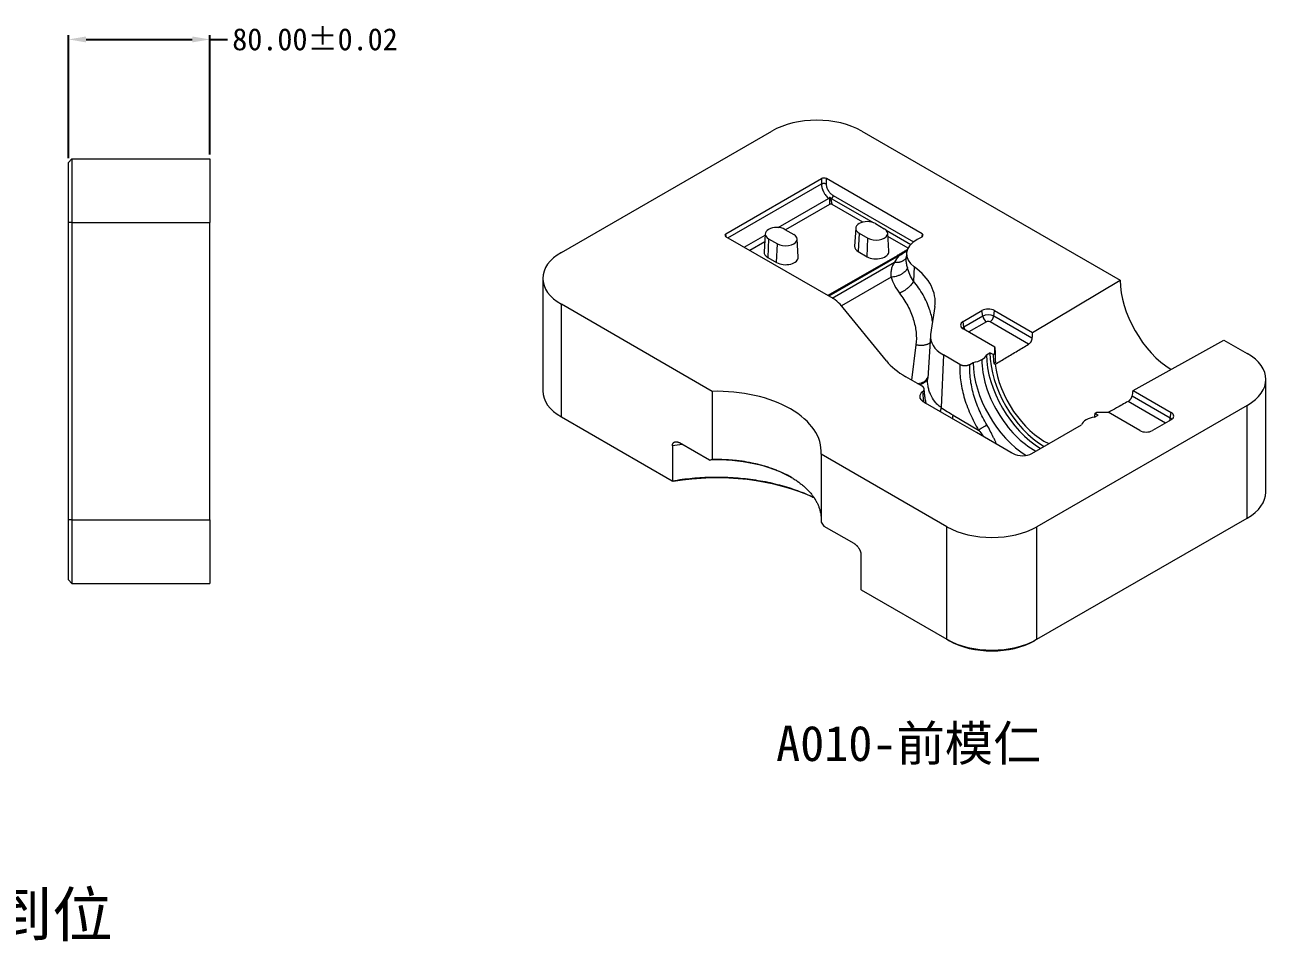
# Model space of a CAD drawing. Header units: millimetres. Extents: x 588 to 2025, y -315 to 707.
# Drawn here: x 1307 to 2011, y -315 to 207 of the extents above; entities that cross this region are included whole.
import ezdxf

# ---------------------------------------------------------------- set-up
doc = ezdxf.new("R2010")
doc.units = ezdxf.units.MM
doc.layers.add('core', color=7, linetype='Continuous', lineweight=20)
doc.layers.add('dim', color=82, linetype='Continuous', lineweight=9)
doc.dimstyles.get("Standard").update_dxf_attribs({"dimscale": 5, "dimtxt": 0.18, "dimasz": 0.18, "dimexe": 0.18, "dimexo": 0.0625, "dimgap": 0.09, "dimtad": 0, "dimtih": 1, "dimtoh": 1, "dimzin": 0, "dimdsep": 46, "dimtxsty": 'Standard', "dimcen": 0.09, "dimadec": 0, "dimazin": 0, "dimtfac": 1, "dimtofl": 0, "dimtmove": 0, "dimatfit": 3, "dimfxl": 0, "dimtolj": 1, "dimtzin": 0, "dimarcsym": 0})

# ---------------------------------------------------------------- blocks, each defined once
blk = doc.blocks.new('*D9')
at = {"layer": 'Defpoints', "color": 0, "lineweight": 18, "transparency": 16777216}
for p in [(1411.26, 198.91), (1331.26, 129.3), (1411.26, 131.3)]:
    blk.add_point(p, dxfattribs=at)
at = {"layer": 'dim', "color": 0, "lineweight": -2, "transparency": 16777216}
for p, q in [((1331.26, 131.8), (1331.26, 201.4)), ((1341.26, 198.91), (1401.26, 198.91)), ((1411.26, 133.8), (1411.26, 201.4)), ((1411.26, 198.91), (1421.26, 198.91))]:
    blk.add_line(p, q, dxfattribs=at)
at = {"layer": 'dim', "color": 0, "lineweight": 18, "transparency": 16777216}
for points in [[(1341.26, 200.57), (1341.26, 197.24), (1331.26, 198.91)], [(1401.26, 200.57), (1401.26, 197.24), (1411.26, 198.91)]]:
    blk.add_solid(points, dxfattribs=at)
at = {"layer": 'dim', "color": 0, "lineweight": 18, "transparency": 16777216, "insert": (1470.63, 198.91), "char_height": 12.5, "attachment_point": 5}
blk.add_mtext('\\A1;80.00\\M+5A1C00.02', dxfattribs=at)

msp = doc.modelspace()

# ---------------------------------------------------------------- linework, layer by layer
at = {"layer": 'core', "lineweight": 18}
for p, q in [((1609.899, 78.508), (1728.693, 147.093)), ((1779.605, 147.093), (1925.63, 62.786)), ((1333.26, 131.301), (1331.26, 129.301)), ((1331.26, 95.301), (1331.26, 129.301)), ((1333.26, 131.301), (1411.26, 131.301)), ((1333.26, 131.301), (1333.26, 95.301)), ((1411.26, 131.301), (1411.26, 95.301)), ((1702.79, 89.011), (1756.802, 120.195)), ((1813.654, 89.011), (1759.641, 120.195)), ((1761.439, 105.64), (1736.547, 91.268)), ((1780.252, 95.576), (1762.841, 105.629)), ((1331.26, -72.699), (1331.26, 95.301)), ((1333.26, 95.301), (1333.26, -72.699)), ((1411.26, -72.699), (1411.26, 95.301)), ((1776.211, 92.229), (1775.553, 81.986)), ((1787.358, 94.756), (1792.333, 91.884)), ((1763.374, 52.393), (1702.79, 87.372)), ((1725.045, 88.947), (1724.387, 78.703)), ((1726.953, 86.14), (1731.928, 83.268)), ((1736.192, 91.474), (1741.166, 88.602)), ((1743.733, 75.831), (1743.075, 86.074)), ((1778.12, 89.422), (1783.094, 86.55)), ((1794.899, 79.114), (1794.241, 89.357)), ((1805.764, 80.847), (1794.365, 87.428)), ((1810.809, 85.73), (1813.654, 87.372)), ((1724.757, 84.461), (1716.294, 79.575)), ((1777.654, 78.896), (1782.629, 76.024)), ((1804.936, 77.954), (1804.745, 74.976)), ((1805.412, 80.07), (1805.182, 79.937)), ((1726.488, 75.614), (1731.462, 72.742)), ((1799.537, 76.619), (1760.476, 54.067)), ((1599.355, 63.811), (1599.355, 0.124)), ((1876.067, 33.154), (1925.63, 62.786)), ((1695.13, -0.094), (1609.899, 49.114)), ((1793.513, 17.128), (1767.338, 49.142)), ((1820.865, 47.822), (1818.469, 32.015)), ((1836.923, 39.423), (1847.529, 45.547)), ((1854.6, 45.547), (1876.067, 33.154)), ((1854.881, 24.973), (1836.923, 35.341)), ((1818.391, 31.288), (1816.853, 7.335)), ((1932.938, 0.319), (1984.262, 28.934)), ((1984.262, 28.934), (1997.394, 21.353)), ((1850.084, 20.603), (1852.025, 21.724)), ((1853.884, 20.723), (1852.025, 21.724)), ((1853.884, 20.723), (1854.881, 21.298)), ((1854.881, 21.298), (1854.881, 24.973)), ((1834.971, 15.16), (1825.733, 20.494)), ((1840.66, 15.162), (1842.597, 16.28)), ((1855.195, 16.218), (1854.199, 15.642)), ((1854.199, 15.642), (1854.939, 15.244)), ((1813.7, 2.823), (1804.413, 8.185)), ((1932.938, 0.319), (1954.404, -12.075)), ((2007.938, -57.031), (2007.938, 6.656)), ((1695.13, -0.094), (1695.13, -38.502)), ((1815.073, -6.411), (1814.353, -5.966)), ((1835.115, -17.993), (1815.56, -6.703)), ((1997.394, -8.041), (1878.6, -76.627)), ((1911.199, -14.682), (1913.141, -13.561)), ((1911.407, -12.488), (1912.404, -11.913)), ((1911.407, -12.488), (1913.141, -13.561)), ((1912.404, -11.913), (1918.768, -11.913)), ((1936.726, -22.281), (1918.768, -11.913)), ((1609.899, -14.573), (1672.514, -50.724)), ((1844.35, -23.324), (1835.115, -17.993)), ((1875.651, -35.206), (1903.712, -19.005)), ((1954.404, -16.157), (1943.797, -22.281)), ((1863.904, -34.614), (1844.35, -23.324)), ((1672.591, -30.927), (1672.591, -50.69)), ((1693.552, -38.947), (1676.63, -29.177)), ((1864.409, -34.896), (1865.181, -35.311)), ((1756.599, -35.584), (1756.599, -73.992)), ((1827.688, -76.627), (1756.599, -35.584)), ((1331.26, -106.699), (1331.26, -72.699)), ((1333.26, -72.699), (1333.26, -108.699)), ((1411.26, -72.699), (1411.26, -108.699)), ((1758.176, -76.258), (1775.099, -86.028)), ((1878.6, -140.313), (1997.394, -71.728)), ((1779.138, -92.442), (1779.138, -112.205)), ((1333.26, -108.699), (1331.26, -106.699)), ((1333.26, -108.699), (1411.26, -108.699)), ((1779.215, -112.327), (1827.688, -140.313)), ((1827.688, -140.313), (1829.102, -141.13)), ((1878.6, -140.313), (1877.185, -141.13))]:
    msp.add_line(p, q, dxfattribs=at)
at = {"layer": 'core', "lineweight": 13}
for p, q in [((1756.802, 120.195), (1756.802, 117.265)), ((1759.641, 117.265), (1759.641, 120.195)), ((1703.908, 86.726), (1756.802, 117.265)), ((1732.435, 92.546), (1760.889, 108.974)), ((1762.62, 108.852), (1785.986, 95.362)), ((1763.35, 110.623), (1808.804, 84.38)), ((1333.26, 95.301), (1331.26, 95.301)), ((1333.26, 95.301), (1411.26, 95.301)), ((1702.947, 87.281), (1702.79, 89.011)), ((1713.132, 81.401), (1725, 88.253)), ((1726.953, 86.14), (1726.488, 75.614)), ((1778.12, 89.422), (1777.654, 78.896)), ((1782.629, 76.024), (1783.094, 86.55)), ((1793.381, 91.092), (1807.334, 83.036)), ((1813.654, 89.011), (1813.497, 87.281)), ((1731.462, 72.742), (1731.928, 83.268)), ((1800.539, 76.518), (1761.065, 53.727)), ((1762.907, 52.664), (1798.136, 73.003)), ((1796.156, 64.476), (1768.062, 48.256)), ((1809.23, 70.345), (1808.833, 62.305)), ((1609.899, -14.573), (1609.899, 49.114)), ((1847.968, 42.419), (1837.362, 36.295)), ((1847.968, 42.419), (1847.529, 45.547)), ((1854.161, 42.419), (1854.6, 45.547)), ((1875.744, 29.958), (1854.161, 42.419)), ((1837.362, 36.295), (1836.923, 39.423)), ((1850.057, 39.189), (1840.158, 33.473)), ((1873.901, 26.585), (1852.072, 39.189)), ((1810.219, 26.187), (1807.669, 6.305)), ((1854.95, 22.953), (1855.143, 22.842)), ((1825.733, 20.494), (1824.414, -9.316)), ((1951.168, -18.025), (1930.047, -5.83)), ((1953.965, -15.203), (1932.382, -2.742)), ((1831.174, -13.644), (1845.648, -22.001)), ((1953.965, -15.203), (1954.404, -12.075)), ((1997.394, -71.728), (1997.394, -8.041)), ((1333.26, -72.699), (1331.26, -72.699)), ((1333.26, -72.699), (1411.26, -72.699)), ((1827.688, -140.313), (1827.688, -76.627)), ((1878.6, -140.313), (1878.6, -76.627))]:
    msp.add_line(p, q, dxfattribs=at)
at = {"layer": 'core', "lineweight": 18}
for centre, major_axis, ratio, start_param, end_param in [((1754.149, 132.396), (-36, 0), 0.5773503, 3.9269908, 5.4977871), ((1758.222, 119.371), (2.01, 0), 0.5789338, 0.7867677, 2.354825), ((1760.471, 106.801), (1.508, -2.611), 0.5773503, 1.9152959, 2.1587229), ((1731.573, 88.807), (6.532, 0), 0.5773503, 0.7853982, 3.9269908), ((1782.739, 92.089), (6.532, 0), 0.5773503, 0.7853982, 3.9269908), ((1787.713, 89.217), (6.532, 0), 0.5773503, 3.9269908, 7.0685835), ((1704.217, 88.191), (2.016, 0), 0.575771, 2.357564, 3.9256213), ((1736.547, 85.935), (6.532, 0), 0.5773503, 3.9269908, 7.0685835), ((1825.022, 77.524), (-20.1, 0), 0.5773503, 5.4977871, 6.9501563), ((1812.227, 88.191), (2.016, 0), 0.575771, 5.4991567, 7.0672139), ((1635.355, 63.811), (-36, 0), 0.5773503, 5.4977871, 7.0685835), ((1731.573, 78.55), (-7.191, 0), 0.5773503, 6.2460752, 7.0685835), ((1782.739, 81.832), (-7.191, 0), 0.5773503, 6.2460752, 7.0685835), ((1787.713, 78.96), (-7.191, 0), 0.5773503, 0.7853982, 3.1786537), ((1736.547, 75.677), (-7.191, 0), 0.5773503, 0.7853982, 3.1786537), ((1765.8, 50.603), (55.275, 0), 0.5773503, 6.1959188, 6.9501563), ((1954.946, 45.86), (20.73, -35.905), 0.5773503, 3.9269908, 5.4805084), ((1749.161, 44.188), (-20.1, 0), 0.5773503, 3.5826374, 3.9269908), ((1851.065, 43.506), (5, 0), 0.5773503, 0.7853982, 2.3561945), ((1840.458, 37.382), (5, 0), 0.5773503, 2.3561945, 3.9269908), ((1843.499, 30.751), (25.125, 0), 0.5773503, 3.0543262, 3.9269908), ((1904.518, 16.846), (-13.526, 38.274), 0.6665309, 0.9118279, 0.9995069), ((1882.583, 4.081), (-21.608, 37.425), 0.5773503, 0.7853982, 2.3561945), ((1883.642, 4.693), (-20.338, 35.226), 0.5773503, 0.7853982, 0.9334491), ((1971.938, 6.656), (-36, 0), 0.5773503, 2.3561945, 3.9269908), ((1843.499, 30.751), (55.275, 0), 0.5773503, 3.5826374, 3.9269908), ((1840.3, 21.929), (-10.05, 0), 0.5773503, 1.8013835, 2.3561945), ((1873.154, -1.362), (-21.608, 37.425), 0.5773503, 0.7853982, 2.3361668), ((1840.3, 21.929), (-10.05, 0), 0.5773503, 2.3561945, 2.9110055), ((1880.641, 2.96), (21.608, -37.425), 0.5773503, 3.9269908, 5.4977871), ((1882.646, 4.118), (-20.338, 35.226), 0.5773503, 0.7853982, 0.9334491), ((1882.67, 4.132), (-19.838, 34.36), 0.5773503, 0.9372092, 2.4499362), ((1635.355, 0.124), (-36, 0), 0.5773503, 0, 0.7853982), ((1697.58, -34.169), (59.07, 0), 0.5773503, 6.241687, 7.89548), ((1904.518, 16.846), (-13.526, 38.274), 0.6665309, 3.9595859, 4.0472649), ((1819.866, -2.998), (-7.537, 0), 0.5773503, 5.6066759, 7.0336769), ((1829.773, 1.503), (-20.1, 0), 0.5773503, 0.7504916, 0.7853982), ((1882.646, 4.118), (-20.338, 35.226), 0.5773503, 3.8624152, 3.9269908), ((1950.868, -14.116), (5, 0), 0.5773503, 5.4977871, 7.0685835), ((1913.496, -20.331), (10.05, 0), 0.5773503, 2.3561945, 2.9110055), ((1913.496, -20.331), (10.05, 0), 0.5773503, 1.8013835, 2.3561945), ((1940.262, -20.24), (5, 0), 0.5773503, 3.9269908, 5.4977871), ((1878.117, -26.408), (20.1, 0), 0.5773503, 3.9269908, 3.9618974), ((1870.321, -32.128), (7.537, 0), 0.5773503, 3.9618974, 5.4977871), ((1697.58, -73.932), (-60.73, 0), 0.5773503, 3.9398205, 4.7787601), ((1697.58, -99.489), (-87.396, 0), 0.5773503, 4.0295616, 4.9964806), ((1971.938, -57.031), (-36, 0), 0.5773503, 2.3561945, 3.1415926), ((1853.144, -61.93), (-36, 0), 0.5773503, 0.7853982, 2.3561945), ((1853.144, -125.616), (-36, 0), 0.5773503, 0.7853982, 2.3561945), ((1853.144, -127.249), (34, 0), 0.5773503, 3.9269908, 5.4977871)]:
    msp.add_ellipse(centre, major_axis=major_axis, ratio=ratio, start_param=start_param, end_param=end_param, dxfattribs=at)
at = {"layer": 'core', "lineweight": 13}
for centre, major_axis, ratio, start_param, end_param in [((1763.654, 107.296), (1.508, 2.611), 0.5773503, 1.2917579, 1.5060899), ((1825.022, 68.908), (-27.806, 0), 0.5773503, 5.7893287, 6.0252288), ((1851.065, 40.631), (-4.379, 0), 0.5773503, 3.9269908, 5.4977871), ((1850.057, 41.638), (-1.5, 2.598), 0.5773503, 0.9599311, 2.3561945), ((1852.072, 41.638), (1.5, 2.598), 0.5773503, 3.9269908, 5.3232542), ((1840.458, 34.507), (-4.379, 0), 0.5773503, 5.4977871, 5.8331522), ((1839.451, 35.514), (-1.5, 2.598), 0.5773503, 0.9599311, 1.5151423), ((1851.065, 38.607), (-1.425, 0), 0.5773503, 3.9269908, 5.4977871), ((1876.898, 0.799), (-20.854, 36.12), 0.5773503, 0.7853982, 2.39301), ((1809.461, 9.176), (7.476, -0.959), 0.6431389, 5.0199111, 6.2287632), ((1825.851, -16.395), (-3.769, -6.528), 0.5773503, 2.0163038, 2.3038339), ((1951.876, -15.984), (1.5, 2.598), 0.5773503, 4.768043, 5.3232542), ((1950.868, -16.991), (-4.379, 0), 0.5773503, 3.5916258, 3.9269908), ((1697.58, -78.015), (-85.3, 0), 0.5773503, 4.9420688, 5.0097046)]:
    msp.add_ellipse(centre, major_axis=major_axis, ratio=ratio, start_param=start_param, end_param=end_param, dxfattribs=at)
for points, knots in [([(1756.802, 117.265), (1756.895, 117.313), (1756.997, 117.356), (1757.216, 117.431), (1757.332, 117.463), (1757.575, 117.515), (1757.701, 117.535), (1757.959, 117.561), (1758.09, 117.568), (1758.353, 117.568), (1758.484, 117.561), (1758.742, 117.535), (1758.868, 117.515), (1759.111, 117.463), (1759.227, 117.431), (1759.446, 117.356), (1759.548, 117.313), (1759.641, 117.265)], [0, 0, 0, 0, 0.125, 0.125, 0.25, 0.25, 0.375, 0.375, 0.5, 0.5, 0.625, 0.625, 0.75, 0.75, 0.875, 0.875, 1, 1, 1, 1]), ([(1756.802, 117.265), (1756.811, 116.558), (1756.917, 115.8), (1757.164, 114.842), (1757.219, 114.649), (1757.341, 114.265), (1757.54, 113.688), (1757.869, 112.928), (1758.158, 112.376), (1758.359, 112.014), (1758.465, 111.835), (1758.792, 111.309), (1759.027, 110.971), (1759.523, 110.331), (1759.783, 110.028), (1760.324, 109.467), (1760.604, 109.208), (1760.889, 108.974)], [0, 0, 0, 0, 0.25, 0.25, 0.3125, 0.3125, 0.375, 0.5, 0.5625, 0.5625, 0.625, 0.625, 0.75, 0.75, 0.875, 0.875, 1, 1, 1, 1]), ([(1761.492, 109.662), (1761.449, 109.592), (1761.384, 109.488), (1761.293, 109.357), (1761.22, 109.264), (1761.144, 109.177), (1761.037, 109.074), (1760.95, 109.01), (1760.889, 108.974)], [0, 0, 0, 0, 0.2454969, 0.3712479, 0.4969989, 0.62275, 0.748501, 1, 1, 1, 1]), ([(1761.381, 108.502), (1761.437, 108.505), (1761.554, 108.517), (1761.737, 108.554), (1761.919, 108.609), (1762.032, 108.656), (1762.086, 108.681)], [0, 0, 0, 0, 0.2496477, 0.4998001, 0.7499525, 1, 1, 1, 1]), ([(1761.412, 108.187), (1761.417, 108.088), (1761.42, 107.988), (1761.425, 107.784), (1761.426, 107.681), (1761.426, 107.471), (1761.426, 107.365), (1761.426, 107.15), (1761.425, 107.041), (1761.424, 106.823), (1761.424, 106.713), (1761.424, 106.495), (1761.424, 106.385), (1761.425, 106.223), (1761.426, 106.168), (1761.428, 106.06), (1761.43, 105.899), (1761.435, 105.741), (1761.439, 105.64)], [0, 0, 0, 0, 0.125, 0.125, 0.25, 0.25, 0.375, 0.375, 0.5, 0.5, 0.625, 0.625, 0.75, 0.75, 0.8125, 0.8125, 0.875, 1, 1, 1, 1]), ([(1762.086, 108.681), (1762.001, 108.84), (1761.908, 109), (1761.706, 109.326), (1761.598, 109.491), (1761.492, 109.662)], [0, 0, 0, 0, 0.5, 0.5, 1, 1, 1, 1]), ([(1762.841, 105.629), (1762.813, 105.834), (1762.762, 106.171), (1762.68, 106.63), (1762.611, 106.981), (1762.533, 107.332), (1762.448, 107.675), (1762.355, 108.008), (1762.285, 108.226), (1762.247, 108.333)], [0, 0, 0, 0, 0.2454684, 0.3712236, 0.4969789, 0.6227342, 0.7484894, 0.8742447, 1, 1, 1, 1]), ([(1763.35, 110.623), (1763.344, 110.481), (1763.322, 110.331), (1763.25, 110.026), (1763.2, 109.87), (1763.073, 109.562), (1762.996, 109.409), (1762.822, 109.118), (1762.725, 108.98), (1762.62, 108.852)], [0, 0, 0, 0, 0.25, 0.25, 0.5, 0.5, 0.75, 0.75, 1, 1, 1, 1]), ([(1800.539, 76.518), (1801.41, 77.083), (1802.94, 78.079), (1804.532, 79.054), (1805.205, 79.453)], [0, 0, 0, 0, 0.5833348, 1, 1, 1, 1]), ([(1805.185, 79.939), (1805.221, 79.96), (1805.258, 79.977), (1805.326, 80.001), (1805.355, 80.009), (1805.386, 80.016)], [0, 0, 0, 0, 0.5744933, 0.5744933, 1, 1, 1, 1]), ([(1798.136, 73.003), (1797.693, 72.371), (1797.134, 71.404), (1796.594, 70.052), (1796.192, 68.64), (1795.965, 66.822), (1796.051, 65.279), (1796.156, 64.476)], [0, 0, 0, 0, 0.25, 0.375, 0.5, 0.75, 1, 1, 1, 1]), ([(1798.136, 73.003), (1798.367, 72.968), (1798.828, 72.916), (1799.513, 72.895), (1800.186, 72.93), (1800.841, 73.021), (1801.471, 73.167), (1802.071, 73.367), (1802.636, 73.619), (1803.161, 73.921), (1803.64, 74.27), (1804.069, 74.664), (1804.445, 75.097), (1804.672, 75.43), (1804.779, 75.613), (1804.79, 75.633)], [0, 0, 0, 0, 0.0824861, 0.1649723, 0.2474584, 0.3299445, 0.4124307, 0.4949168, 0.5774029, 0.659889, 0.7423752, 0.8248613, 0.9073474, 0.9898336, 1, 1, 1, 1]), ([(1800.539, 76.518), (1800.446, 76.571), (1800.353, 76.614), (1800.17, 76.678), (1800.081, 76.698), (1799.909, 76.715), (1799.826, 76.712), (1799.672, 76.682), (1799.6, 76.655), (1799.534, 76.617), (1799.534, 76.617), (1799.534, 76.617)], [0, 0, 0, 0, 0.2499999, 0.2499999, 0.4999998, 0.4999998, 0.7499997, 0.7499997, 0.9999996, 0.9999996, 1, 1, 1, 1]), ([(1805.405, 69.88), (1805.189, 70.712), (1804.853, 72.26), (1804.705, 73.878), (1804.73, 74.749), (1804.745, 74.977)], [0, 0, 0, 0, 0.4226542, 0.8453085, 1, 1, 1, 1]), ([(1808.833, 62.305), (1808.035, 63.527), (1806.65, 66.043), (1805.736, 68.609), (1805.405, 69.88)], [0, 0, 0, 0, 0.5, 1, 1, 1, 1]), ([(1808.833, 62.305), (1808.594, 61.769), (1808.017, 60.826), (1806.796, 59.435), (1805.697, 58.391), (1804.479, 57.413), (1802.802, 56.276), (1801.61, 55.675), (1800.913, 55.395)], [0, 0, 0, 0, 0.2500021, 0.3750035, 0.5000049, 0.6250063, 0.7500076, 1, 1, 1, 1]), ([(1819.595, 39.404), (1819.255, 41.667), (1818.022, 46.711), (1814.52, 54.483), (1810.898, 59.764), (1808.833, 62.305)], [0, 0, 0, 0, 0.2930208, 0.6465104, 1, 1, 1, 1]), ([(1818.138, 27.292), (1818.068, 27.238), (1817.995, 27.186), (1817.736, 27.009), (1817.54, 26.891), (1817.125, 26.671), (1816.906, 26.57), (1816.45, 26.386), (1816.213, 26.303), (1815.722, 26.156), (1815.468, 26.092), (1814.948, 25.985), (1814.682, 25.941), (1814.14, 25.874), (1813.864, 25.851), (1813.307, 25.826), (1813.026, 25.824), (1812.461, 25.841), (1812.177, 25.86), (1811.611, 25.918), (1811.329, 25.958), (1810.769, 26.057), (1810.492, 26.117), (1810.219, 26.187)], [0, 0, 0, 0, 0.0389467, 0.0389467, 0.135052, 0.135052, 0.2311574, 0.2311574, 0.3272627, 0.3272627, 0.423368, 0.423368, 0.5194733, 0.5194733, 0.6155787, 0.6155787, 0.711684, 0.711684, 0.8077893, 0.8077893, 0.9038947, 0.9038947, 1, 1, 1, 1]), ([(1834.971, 15.16), (1834.859, 12.375), (1835.136, 6.389), (1837.104, -3.146), (1840.613, -12.862), (1843.847, -19.052), (1845.648, -22.001)], [0, 0, 0, 0, 0.2416438, 0.4944292, 0.7472146, 1, 1, 1, 1]), ([(1850.307, -19.063), (1848.676, -16.378), (1847.212, -13.559), (1844.69, -7.791), (1843.632, -4.841), (1841.972, 1.05), (1841.369, 3.99), (1840.65, 9.722), (1840.532, 12.513), (1840.66, 15.162)], [0, 0, 0, 0, 0.25, 0.25, 0.5, 0.5, 0.75, 0.75, 1, 1, 1, 1]), ([(1816.868, 7.557), (1816.841, 7.283), (1816.699, 6.676), (1816.155, 5.735), (1815.186, 4.826), (1813.86, 4.094), (1812.808, 3.766), (1812.27, 3.649)], [0, 0, 0, 0, 0.1786395, 0.3852788, 0.5919181, 0.7985575, 1, 1, 1, 1]), ([(1824.414, -9.316), (1823.736, -8.814), (1822.783, -8.005), (1821.633, -6.81), (1820.055, -4.929), (1818.832, -2.849), (1817.946, -0.597), (1817.448, 0.95), (1816.871, 3.554), (1816.759, 5.811), (1816.849, 7.273)], [0, 0, 0, 0, 0.1277404, 0.1916107, 0.2554809, 0.5109617, 0.574832, 0.6387022, 0.7664426, 1, 1, 1, 1]), ([(1813.988, -0.273), (1814.032, -1.772), (1814.195, -3.697), (1814.494, -5.696), (1814.558, -6.093)], [0, 0, 0, 0, 0.8029436, 1, 1, 1, 1]), ([(1855.72, -29.89), (1855.631, -29.686), (1855.303, -28.942), (1854.718, -27.636), (1853.676, -25.376), (1852.278, -22.518), (1851.006, -20.213), (1850.307, -19.063)], [0, 0, 0, 0, 0.0596717, 0.2163931, 0.3731145, 0.6865572, 1, 1, 1, 1]), ([(1845.648, -22.001), (1846.427, -22.98), (1847.363, -24.213), (1848.272, -25.444), (1848.455, -25.694)], [0, 0, 0, 0, 0.7963369, 1, 1, 1, 1])]:
    msp.add_open_spline(points, degree=3, knots=knots, dxfattribs=at)
at = {"layer": 'core', "lineweight": 18}
for points in [[(1763.35, 110.623), (1762.855, 110.908), (1761.877, 111.704), (1760.647, 113.404), (1759.831, 115.367), (1759.641, 116.665), (1759.641, 117.265)], [(1761.492, 109.662), (1761.481, 109.548), (1761.457, 109.324), (1761.425, 109.017), (1761.4, 108.747), (1761.387, 108.582), (1761.381, 108.502)], [(1796.156, 64.476), (1796.621, 62.931), (1797.902, 59.835), (1799.812, 56.839), (1800.913, 55.395)], [(1800.913, 55.395), (1802.688, 53.067), (1805.796, 48.245), (1808.975, 40.764), (1810.559, 33.296), (1810.515, 28.499), (1810.219, 26.187)], [(1854.977, 22.549), (1854.913, 23.38), (1854.881, 24.187), (1854.881, 24.973)], [(1854.939, 15.244), (1857.042, 16.502), (1861.251, 19.02), (1867.572, 22.8), (1871.791, 25.323), (1873.901, 26.585)], [(1855.195, 16.218), (1855.189, 16.934), (1855.176, 18.38), (1855.158, 20.589), (1855.148, 22.086), (1855.143, 22.842)], [(1816.849, 7.273), (1816.85, 7.294), (1816.851, 7.315), (1816.853, 7.335)], [(1816.873, 7.606), (1816.871, 7.59), (1816.87, 7.573), (1816.868, 7.557)], [(1672.514, -50.724), (1672.54, -50.712), (1672.566, -50.701), (1672.591, -50.69)], [(1672.514, -50.724), (1672.702, -50.832), (1672.892, -50.942), (1673.084, -51.053)], [(1756.599, -73.992), (1757.127, -74.745), (1757.653, -75.5), (1758.176, -76.258)], [(1779.138, -112.205), (1779.163, -112.246), (1779.189, -112.286), (1779.215, -112.327)]]:
    msp.add_open_spline(points, degree=3, dxfattribs=at)
at = {"layer": 'core', "lineweight": 13}
for points, weights in [([(1761.381, 108.502), (1761.398, 108.4), (1761.407, 108.295), (1761.412, 108.187)], [0.999999999362, 0.999999999293, 0.999999999214, 0.999999999129]), ([(1761.412, 108.187), (1761.689, 108.176), (1761.985, 108.228), (1762.247, 108.333)], [1, 0.937770459419, 0.93777045942, 1.00000000001]), ([(1762.62, 108.852), (1762.235, 109.075), (1761.861, 109.347), (1761.492, 109.662)], [0.999999397796, 0.99999939757, 0.99999936304, 0.999999292005]), ([(1762.247, 108.333), (1762.2, 108.45), (1762.148, 108.566), (1762.086, 108.681)], [1.00000000001, 1.00000000001, 1, 1]), ([(1824.414, -9.316), (1824.321, -9.986), (1824.127, -10.712), (1823.828, -11.473)], [0.99999970104, 0.95700286335, 0.924100231706, 0.901291806109])]:
    msp.add_rational_spline(points, weights, degree=3, dxfattribs=at)
at = {"layer": 'core', "lineweight": 18}
for points, knots in [([(1762.841, 105.629), (1762.795, 105.655), (1762.745, 105.679), (1762.664, 105.711), (1762.637, 105.721), (1762.579, 105.739), (1762.55, 105.748), (1762.461, 105.77), (1762.4, 105.782), (1762.321, 105.793), (1762.305, 105.794), (1762.273, 105.798), (1762.257, 105.799), (1762.208, 105.803), (1762.176, 105.804), (1762.079, 105.805), (1762.014, 105.802), (1761.934, 105.794), (1761.918, 105.792), (1761.886, 105.788), (1761.87, 105.785), (1761.823, 105.777), (1761.793, 105.771), (1761.733, 105.757), (1761.704, 105.749), (1761.646, 105.732), (1761.618, 105.722), (1761.536, 105.691), (1761.486, 105.667), (1761.439, 105.64)], [0, 0, 0, 0, 0.125, 0.125, 0.1875, 0.1875, 0.25, 0.25, 0.375, 0.375, 0.40625, 0.40625, 0.4375, 0.4375, 0.5, 0.5, 0.625, 0.625, 0.65625, 0.65625, 0.6875, 0.6875, 0.75, 0.75, 0.8125, 0.8125, 0.875, 0.875, 1, 1, 1, 1]), ([(1805.186, 79.939), (1804.547, 79.569), (1803.278, 78.829), (1801.396, 77.707), (1800.152, 76.978), (1799.534, 76.617)], [0, 0, 0, 0, 0.3352646, 0.669018, 1, 1, 1, 1]), ([(1805.405, 69.88), (1805.34, 69.599), (1805.118, 69.003), (1804.462, 68.044), (1803.469, 67.083), (1802.179, 66.195), (1800.68, 65.453), (1799.094, 64.908), (1797.544, 64.578), (1796.598, 64.492), (1796.156, 64.476)], [0, 0, 0, 0, 0.1249983, 0.2499985, 0.3749988, 0.499999, 0.6249993, 0.7499995, 0.8749998, 1, 1, 1, 1]), ([(1875.744, 29.958), (1875.734, 29.797), (1875.714, 29.635), (1875.669, 29.388), (1875.652, 29.305), (1875.623, 29.181), (1875.607, 29.118), (1875.59, 29.055), (1875.579, 29.013), (1875.573, 28.992), (1875.518, 28.804), (1875.46, 28.639), (1875.362, 28.397), (1875.327, 28.317), (1875.271, 28.198), (1875.252, 28.159), (1875.213, 28.081), (1875.192, 28.042), (1875.089, 27.849), (1875, 27.703), (1874.856, 27.495), (1874.807, 27.428), (1874.73, 27.33), (1874.704, 27.297), (1874.664, 27.25), (1874.651, 27.234), (1874.624, 27.203), (1874.61, 27.188), (1874.489, 27.051), (1874.376, 26.942), (1874.203, 26.795), (1874.144, 26.749), (1874.054, 26.684), (1874.024, 26.663), (1873.963, 26.623), (1873.932, 26.604), (1873.901, 26.585)], [0, 0, 0, 0, 0.125, 0.125, 0.1875, 0.1875, 0.21875, 0.234375, 0.234375, 0.25, 0.25, 0.375, 0.375, 0.4375, 0.4375, 0.46875, 0.46875, 0.5, 0.5, 0.625, 0.625, 0.6875, 0.6875, 0.71875, 0.71875, 0.734375, 0.734375, 0.75, 0.75, 0.875, 0.875, 0.9375, 0.9375, 0.96875, 0.96875, 1, 1, 1, 1]), ([(1854.977, 22.549), (1854.982, 22.475), (1854.988, 22.408), (1855, 22.285), (1855.006, 22.23), (1855.015, 22.155), (1855.018, 22.132), (1855.022, 22.099), (1855.023, 22.089), (1855.026, 22.068), (1855.028, 22.058), (1855.035, 22.011), (1855.041, 21.98), (1855.052, 21.929), (1855.057, 21.909), (1855.064, 21.89), (1855.065, 21.887), (1855.068, 21.881), (1855.069, 21.878), (1855.073, 21.871), (1855.075, 21.867), (1855.082, 21.861), (1855.087, 21.861), (1855.095, 21.871), (1855.1, 21.88), (1855.107, 21.906), (1855.111, 21.923), (1855.115, 21.95), (1855.115, 21.955), (1855.117, 21.967), (1855.118, 21.973), (1855.12, 21.991), (1855.121, 22.004), (1855.128, 22.075), (1855.132, 22.144), (1855.139, 22.306), (1855.141, 22.398), (1855.143, 22.527), (1855.143, 22.554), (1855.143, 22.608), (1855.143, 22.636), (1855.143, 22.721), (1855.143, 22.78), (1855.143, 22.842)], [0, 0, 0, 0, 0.0625, 0.0625, 0.125, 0.125, 0.15625, 0.15625, 0.171875, 0.171875, 0.1875, 0.1875, 0.25, 0.25, 0.3125, 0.3125, 0.328125, 0.328125, 0.34375, 0.34375, 0.375, 0.375, 0.4375, 0.4375, 0.5, 0.5, 0.5625, 0.5625, 0.578125, 0.578125, 0.59375, 0.59375, 0.625, 0.625, 0.75, 0.75, 0.875, 0.875, 0.90625, 0.90625, 0.9375, 0.9375, 1, 1, 1, 1]), ([(1834.971, 15.16), (1835.065, 15.105), (1835.163, 15.054), (1835.366, 14.958), (1835.472, 14.913), (1835.689, 14.829), (1835.802, 14.79), (1835.948, 14.745), (1835.977, 14.736), (1836.036, 14.719), (1836.066, 14.711), (1836.156, 14.686), (1836.216, 14.671), (1836.399, 14.627), (1836.523, 14.602), (1836.774, 14.559), (1836.901, 14.54), (1837.094, 14.518), (1837.159, 14.512), (1837.257, 14.503), (1837.29, 14.501), (1837.356, 14.496), (1837.389, 14.494), (1837.553, 14.484), (1837.685, 14.48), (1837.947, 14.481), (1838.208, 14.488), (1838.468, 14.511), (1838.63, 14.53), (1838.662, 14.534), (1838.727, 14.542), (1838.759, 14.546), (1838.856, 14.56), (1838.919, 14.571), (1839.108, 14.603), (1839.231, 14.629), (1839.473, 14.686), (1839.651, 14.735), (1839.823, 14.791), (1839.937, 14.83), (1839.993, 14.851), (1840.158, 14.915), (1840.264, 14.96), (1840.468, 15.057), (1840.566, 15.108), (1840.66, 15.162)], [0, 0, 0, 0, 0.0625, 0.0625, 0.125, 0.125, 0.1875, 0.1875, 0.203125, 0.203125, 0.21875, 0.21875, 0.25, 0.25, 0.3125, 0.3125, 0.375, 0.375, 0.40625, 0.40625, 0.421875, 0.421875, 0.4375, 0.4375, 0.5, 0.5, 0.5625, 0.625, 0.625, 0.640625, 0.640625, 0.65625, 0.65625, 0.6875, 0.6875, 0.75, 0.75, 0.8125, 0.84375, 0.84375, 0.875, 0.875, 0.9375, 0.9375, 1, 1, 1, 1]), ([(1813.988, -0.273), (1814.066, -0.218), (1814.138, -0.16), (1814.273, -0.043), (1814.336, 0.018), (1814.452, 0.142), (1814.505, 0.205), (1814.577, 0.303), (1814.6, 0.336), (1814.632, 0.386), (1814.643, 0.403), (1814.663, 0.436), (1814.673, 0.453), (1814.72, 0.538), (1814.752, 0.606), (1814.805, 0.744), (1814.847, 0.882), (1814.868, 1.023), (1814.874, 1.112), (1814.875, 1.13), (1814.876, 1.165), (1814.876, 1.183), (1814.875, 1.237), (1814.874, 1.272), (1814.864, 1.378), (1814.851, 1.448), (1814.816, 1.587), (1814.793, 1.656), (1814.736, 1.794), (1814.702, 1.862), (1814.652, 1.946), (1814.642, 1.963), (1814.621, 1.996), (1814.588, 2.046), (1814.553, 2.095), (1814.479, 2.192), (1814.424, 2.255), (1814.305, 2.377), (1814.241, 2.437), (1814.137, 2.525), (1814.101, 2.553), (1814.027, 2.61), (1813.988, 2.638), (1813.87, 2.72), (1813.787, 2.773), (1813.7, 2.823)], [0, 0, 0, 0, 0.0625, 0.0625, 0.125, 0.125, 0.1875, 0.1875, 0.21875, 0.21875, 0.234375, 0.234375, 0.25, 0.25, 0.3125, 0.3125, 0.375, 0.4375, 0.4375, 0.453125, 0.453125, 0.46875, 0.46875, 0.5, 0.5, 0.5625, 0.5625, 0.625, 0.625, 0.6875, 0.6875, 0.703125, 0.703125, 0.71875, 0.75, 0.75, 0.8125, 0.8125, 0.875, 0.875, 0.90625, 0.90625, 0.9375, 0.9375, 1, 1, 1, 1]), ([(1816.015, -6.966), (1815.983, -6.82), (1815.902, -6.454), (1815.777, -5.859), (1815.641, -5.165), (1815.507, -4.43), (1815.4, -3.79), (1815.318, -3.256), (1815.257, -2.837), (1815.2, -2.418), (1815.15, -2.021), (1815.108, -1.67), (1815.079, -1.408), (1815.059, -1.221), (1815.046, -1.088), (1815.031, -0.941), (1815.013, -0.755), (1814.991, -0.515), (1814.966, -0.221), (1814.939, 0.126), (1814.912, 0.524), (1814.89, 0.903), (1814.879, 1.147), (1814.876, 1.242)], [0, 0, 0, 0, 0.0507418, 0.127839, 0.2086697, 0.2957911, 0.389165, 0.4381922, 0.4887871, 0.5409508, 0.5913145, 0.634453, 0.6703145, 0.6883455, 0.7037655, 0.7201554, 0.7433755, 0.7735034, 0.8105322, 0.854455, 0.905267, 0.9629667, 1, 1, 1, 1]), ([(1930.047, -5.83), (1927.86, -7.048), (1924.159, -9.111), (1920.461, -11.172), (1918.947, -12.016)], [0, 0, 0, 0, 0.5903787, 1, 1, 1, 1]), ([(1930.047, -5.83), (1930.174, -5.759), (1930.301, -5.678), (1930.491, -5.54), (1930.554, -5.492), (1930.649, -5.415), (1930.696, -5.376), (1930.759, -5.322), (1930.79, -5.294), (1930.931, -5.168), (1931.052, -5.049), (1931.228, -4.859), (1931.285, -4.794), (1931.369, -4.694), (1931.397, -4.66), (1931.439, -4.609), (1931.452, -4.591), (1931.48, -4.557), (1931.493, -4.539), (1931.614, -4.382), (1931.713, -4.239), (1931.851, -4.019), (1931.895, -3.945), (1931.958, -3.833), (1931.978, -3.795), (1932.018, -3.719), (1932.038, -3.681), (1932.131, -3.491), (1932.196, -3.341), (1932.277, -3.115), (1932.302, -3.04), (1932.335, -2.928), (1932.345, -2.89), (1932.365, -2.816), (1932.374, -2.779), (1932.382, -2.742)], [0, 0, 0, 0, 0.125, 0.125, 0.1875, 0.1875, 0.21875, 0.234375, 0.25, 0.25, 0.375, 0.375, 0.4375, 0.4375, 0.46875, 0.46875, 0.484375, 0.484375, 0.5, 0.5, 0.625, 0.625, 0.6875, 0.6875, 0.71875, 0.71875, 0.75, 0.75, 0.875, 0.875, 0.9375, 0.9375, 0.96875, 0.96875, 1, 1, 1, 1]), ([(1845.648, -22.001), (1845.872, -21.824), (1846.469, -21.384), (1847.761, -20.532), (1849.172, -19.68), (1849.971, -19.24), (1850.307, -19.063)], [0, 0, 0, 0, 0.2500056, 0.5000112, 0.7500168, 1, 1, 1, 1]), ([(1672.591, -30.927), (1672.591, -30.783), (1672.599, -30.644), (1672.628, -30.377), (1672.65, -30.249), (1672.694, -30.066), (1672.71, -30.006), (1672.737, -29.919), (1672.747, -29.89), (1672.767, -29.833), (1672.777, -29.805), (1672.831, -29.667), (1672.881, -29.564), (1672.992, -29.373), (1673.054, -29.285), (1673.155, -29.164), (1673.191, -29.125), (1673.246, -29.069), (1673.264, -29.051), (1673.303, -29.016), (1673.322, -28.999), (1673.421, -28.916), (1673.504, -28.858), (1673.679, -28.757), (1673.771, -28.714), (1673.915, -28.661), (1673.988, -28.637), (1674.064, -28.618), (1674.115, -28.606), (1674.141, -28.6), (1674.271, -28.574), (1674.377, -28.562), (1674.594, -28.55), (1674.705, -28.552), (1674.932, -28.568), (1675.048, -28.584), (1675.225, -28.617), (1675.285, -28.63), (1675.405, -28.659), (1675.465, -28.675), (1675.646, -28.728), (1675.767, -28.769), (1676.011, -28.865), (1676.256, -28.973), (1676.505, -29.105), (1676.63, -29.177)], [0, 0, 0, 0, 0.0625, 0.0625, 0.125, 0.125, 0.15625, 0.15625, 0.171875, 0.171875, 0.1875, 0.1875, 0.25, 0.25, 0.3125, 0.3125, 0.34375, 0.34375, 0.359375, 0.359375, 0.375, 0.375, 0.4375, 0.4375, 0.5, 0.5, 0.53125, 0.546875, 0.546875, 0.5625, 0.5625, 0.625, 0.625, 0.6875, 0.6875, 0.75, 0.75, 0.78125, 0.78125, 0.8125, 0.8125, 0.875, 0.875, 0.9375, 1, 1, 1, 1]), ([(1693.552, -38.947), (1693.778, -38.881), (1694.307, -38.729), (1694.83, -38.584), (1695.13, -38.502)], [0, 0, 0, 0, 0.4242186, 1, 1, 1, 1]), ([(1695.13, -38.502), (1696.15, -38.478), (1698.185, -38.459), (1701.224, -38.523), (1704.25, -38.676), (1707.262, -38.919), (1709.26, -39.141), (1710.756, -39.331), (1711.503, -39.431), (1712.248, -39.541), (1712.621, -39.597), (1712.745, -39.616), (1712.993, -39.654), (1714.106, -39.829), (1715.205, -40.021), (1717.138, -40.391), (1719.049, -40.789), (1721.85, -41.468), (1724.587, -42.229), (1726.369, -42.791), (1728.128, -43.381), (1728.997, -43.69), (1730.07, -44.094), (1730.284, -44.176), (1730.603, -44.3), (1730.71, -44.341), (1730.922, -44.425), (1731.451, -44.634), (1731.972, -44.848), (1733.211, -45.369), (1734.827, -46.087), (1737.143, -47.232), (1739.354, -48.443), (1740.756, -49.295), (1742.123, -50.17), (1742.788, -50.618), (1743.516, -51.136), (1743.597, -51.194), (1743.757, -51.309), (1743.997, -51.483), (1744.548, -51.891), (1745.007, -52.245), (1745.908, -52.958), (1747.064, -53.924), (1748.659, -55.418), (1750.119, -56.956), (1751.001, -58.011), (1751.837, -59.08), (1752.232, -59.622), (1752.79, -60.447), (1752.97, -60.724), (1753.188, -61.072), (1753.231, -61.142), (1753.316, -61.282), (1753.444, -61.491), (1753.567, -61.701), (1753.969, -62.402), (1754.265, -62.966), (1754.805, -64.098), (1755.292, -65.235), (1755.869, -66.957), (1756.293, -68.695), (1756.472, -69.863), (1756.563, -70.702), (1756.585, -70.954), (1756.603, -71.206)], [0, 0, 0, 0, 0.0328639, 0.0657279, 0.0985918, 0.1314557, 0.1643196, 0.1643196, 0.1807516, 0.1889676, 0.1889676, 0.1930756, 0.1930756, 0.1971836, 0.2300475, 0.2300475, 0.2629114, 0.2957753, 0.3286393, 0.3615032, 0.3615032, 0.3943671, 0.3943671, 0.4025831, 0.4025831, 0.4066911, 0.4066911, 0.4107991, 0.4272311, 0.4272311, 0.460095, 0.4929589, 0.5258228, 0.5586868, 0.5586868, 0.5915507, 0.5915507, 0.5956587, 0.5956587, 0.5997667, 0.6079827, 0.6244146, 0.6244146, 0.6572785, 0.6901425, 0.7230064, 0.7558703, 0.7558703, 0.7887343, 0.7887343, 0.8051662, 0.8051662, 0.8092742, 0.8092742, 0.8133822, 0.8215982, 0.8215982, 0.8544621, 0.8544621, 0.887326, 0.92019, 0.9530539, 0.9859178, 0.9859178, 1, 1, 1, 1]), ([(1672.591, -50.69), (1674.438, -50.363), (1676.295, -50.074), (1680.032, -49.57), (1683.79, -49.139), (1687.59, -48.855), (1691.413, -48.645), (1693.335, -48.577), (1695.751, -48.54), (1696.477, -48.532), (1697.204, -48.529), (1697.689, -48.529), (1697.932, -48.529), (1699.145, -48.534), (1700.113, -48.548), (1703.007, -48.616), (1704.925, -48.699), (1708.739, -48.94), (1712.532, -49.254), (1716.28, -49.714), (1720.007, -50.249), (1721.859, -50.553), (1724.16, -50.98), (1724.85, -51.112), (1725.537, -51.249), (1725.881, -51.319), (1725.996, -51.342), (1726.224, -51.389), (1727.252, -51.601), (1728.27, -51.824), (1730.961, -52.443), (1732.722, -52.889), (1736.182, -53.846), (1739.578, -54.869), (1742.85, -56.022), (1746.058, -57.241), (1747.631, -57.882), (1749.556, -58.727), (1750.131, -58.983), (1750.701, -59.244), (1750.985, -59.376), (1751.08, -59.42), (1751.269, -59.508), (1751.739, -59.728), (1752.204, -59.951), (1752.574, -60.13)], [0, 0, 0, 0, 0.0677989, 0.0677989, 0.1355978, 0.2033967, 0.2033967, 0.2711956, 0.2711956, 0.2881454, 0.2966202, 0.2966202, 0.3050951, 0.3050951, 0.3389945, 0.3389945, 0.4067934, 0.4067934, 0.4745924, 0.5423913, 0.5423913, 0.6101902, 0.6101902, 0.6271399, 0.6356148, 0.6356148, 0.6398522, 0.6398522, 0.6440896, 0.6779891, 0.6779891, 0.745788, 0.745788, 0.8135869, 0.8813858, 0.8813858, 0.9491847, 0.9491847, 0.9661344, 0.9746093, 0.9746093, 0.9788467, 0.9788467, 0.9830842, 1, 1, 1, 1]), ([(1775.099, -86.028), (1775.224, -86.1), (1775.473, -86.255), (1775.719, -86.431), (1775.962, -86.617), (1776.084, -86.716), (1776.324, -86.923), (1776.444, -87.032), (1776.592, -87.175), (1776.621, -87.204), (1776.68, -87.263), (1776.768, -87.351), (1776.854, -87.442), (1777.024, -87.626), (1777.135, -87.753), (1777.352, -88.014), (1777.457, -88.148), (1777.662, -88.426), (1777.762, -88.568), (1777.883, -88.752), (1777.907, -88.79), (1777.955, -88.864), (1778.025, -88.977), (1778.093, -89.09), (1778.225, -89.318), (1778.307, -89.471), (1778.463, -89.782), (1778.536, -89.939), (1778.638, -90.177), (1778.67, -90.257), (1778.732, -90.417), (1778.762, -90.498), (1778.847, -90.741), (1778.947, -91.062), (1779.019, -91.377), (1779.078, -91.688), (1779.1, -91.842), (1779.119, -92.033), (1779.122, -92.071), (1779.128, -92.146), (1779.135, -92.259), (1779.138, -92.37), (1779.138, -92.442)], [0, 0, 0, 0, 0.0625, 0.125, 0.125, 0.1875, 0.1875, 0.25, 0.25, 0.265625, 0.265625, 0.28125, 0.3125, 0.3125, 0.375, 0.375, 0.4375, 0.4375, 0.5, 0.5, 0.515625, 0.515625, 0.53125, 0.5625, 0.5625, 0.625, 0.625, 0.6875, 0.6875, 0.71875, 0.71875, 0.75, 0.75, 0.8125, 0.875, 0.875, 0.9375, 0.9375, 0.953125, 0.953125, 0.96875, 1, 1, 1, 1])]:
    msp.add_open_spline(points, degree=3, knots=knots, dxfattribs=at)
at = {"layer": 'core', "lineweight": 13}
msp.add_open_spline([(1831.174, -13.644), (1828.91, -12.337), (1826.653, -10.892), (1824.414, -9.316)], degree=3, dxfattribs=at)

# ---------------------------------------------------------------- texts
at = {"layer": 'core', "lineweight": 18, "attachment_point": 1}
for s, width, insert, char_height in [('{\\fSimSun|b0|i0|c134|p2;A010-前模仁}', 284.37275, (1731.185, -189.13), 20), ('{\\fSimSun|b0|i0|c134|p2;外形小}0.15mm{\\fSimSun|b0|i0|c134|p2;，底面见光,高度80到位}', 727.49241, (793.955, -283.435), 25)]:
    msp.add_mtext_dynamic_manual_height_columns(s, width=width, gutter_width=1, heights=[0], dxfattribs=dict(at, insert=insert, char_height=char_height))

# ---------------------------------------------------------------- dimensions: what is measured, and where the dimension line sits
at = {"layer": 'dim', "lineweight": 18}
dim = msp.add_linear_dim(base=(1411.26, 198.905), p1=(1331.26, 129.301), p2=(1411.26, 131.301), dimstyle='Standard', override={"dimtxt": 2.5, "dimasz": 2, "dimexe": 0.49975, "dimexo": 0.49975, "dimgap": 0.49975, "dimtol": 1, "dimlim": 0, "dimtp": 0.02, "dimtm": 0.02, "dimtfac": 1, "dimtdec": 2, "dimtolj": 1}, dxfattribs=at)
dim.commit()
dim.dimension.update_dxf_attribs({"geometry": '*D9', "text_midpoint": (1470.633, 198.905)})

doc.saveas('drawing.dxf')
